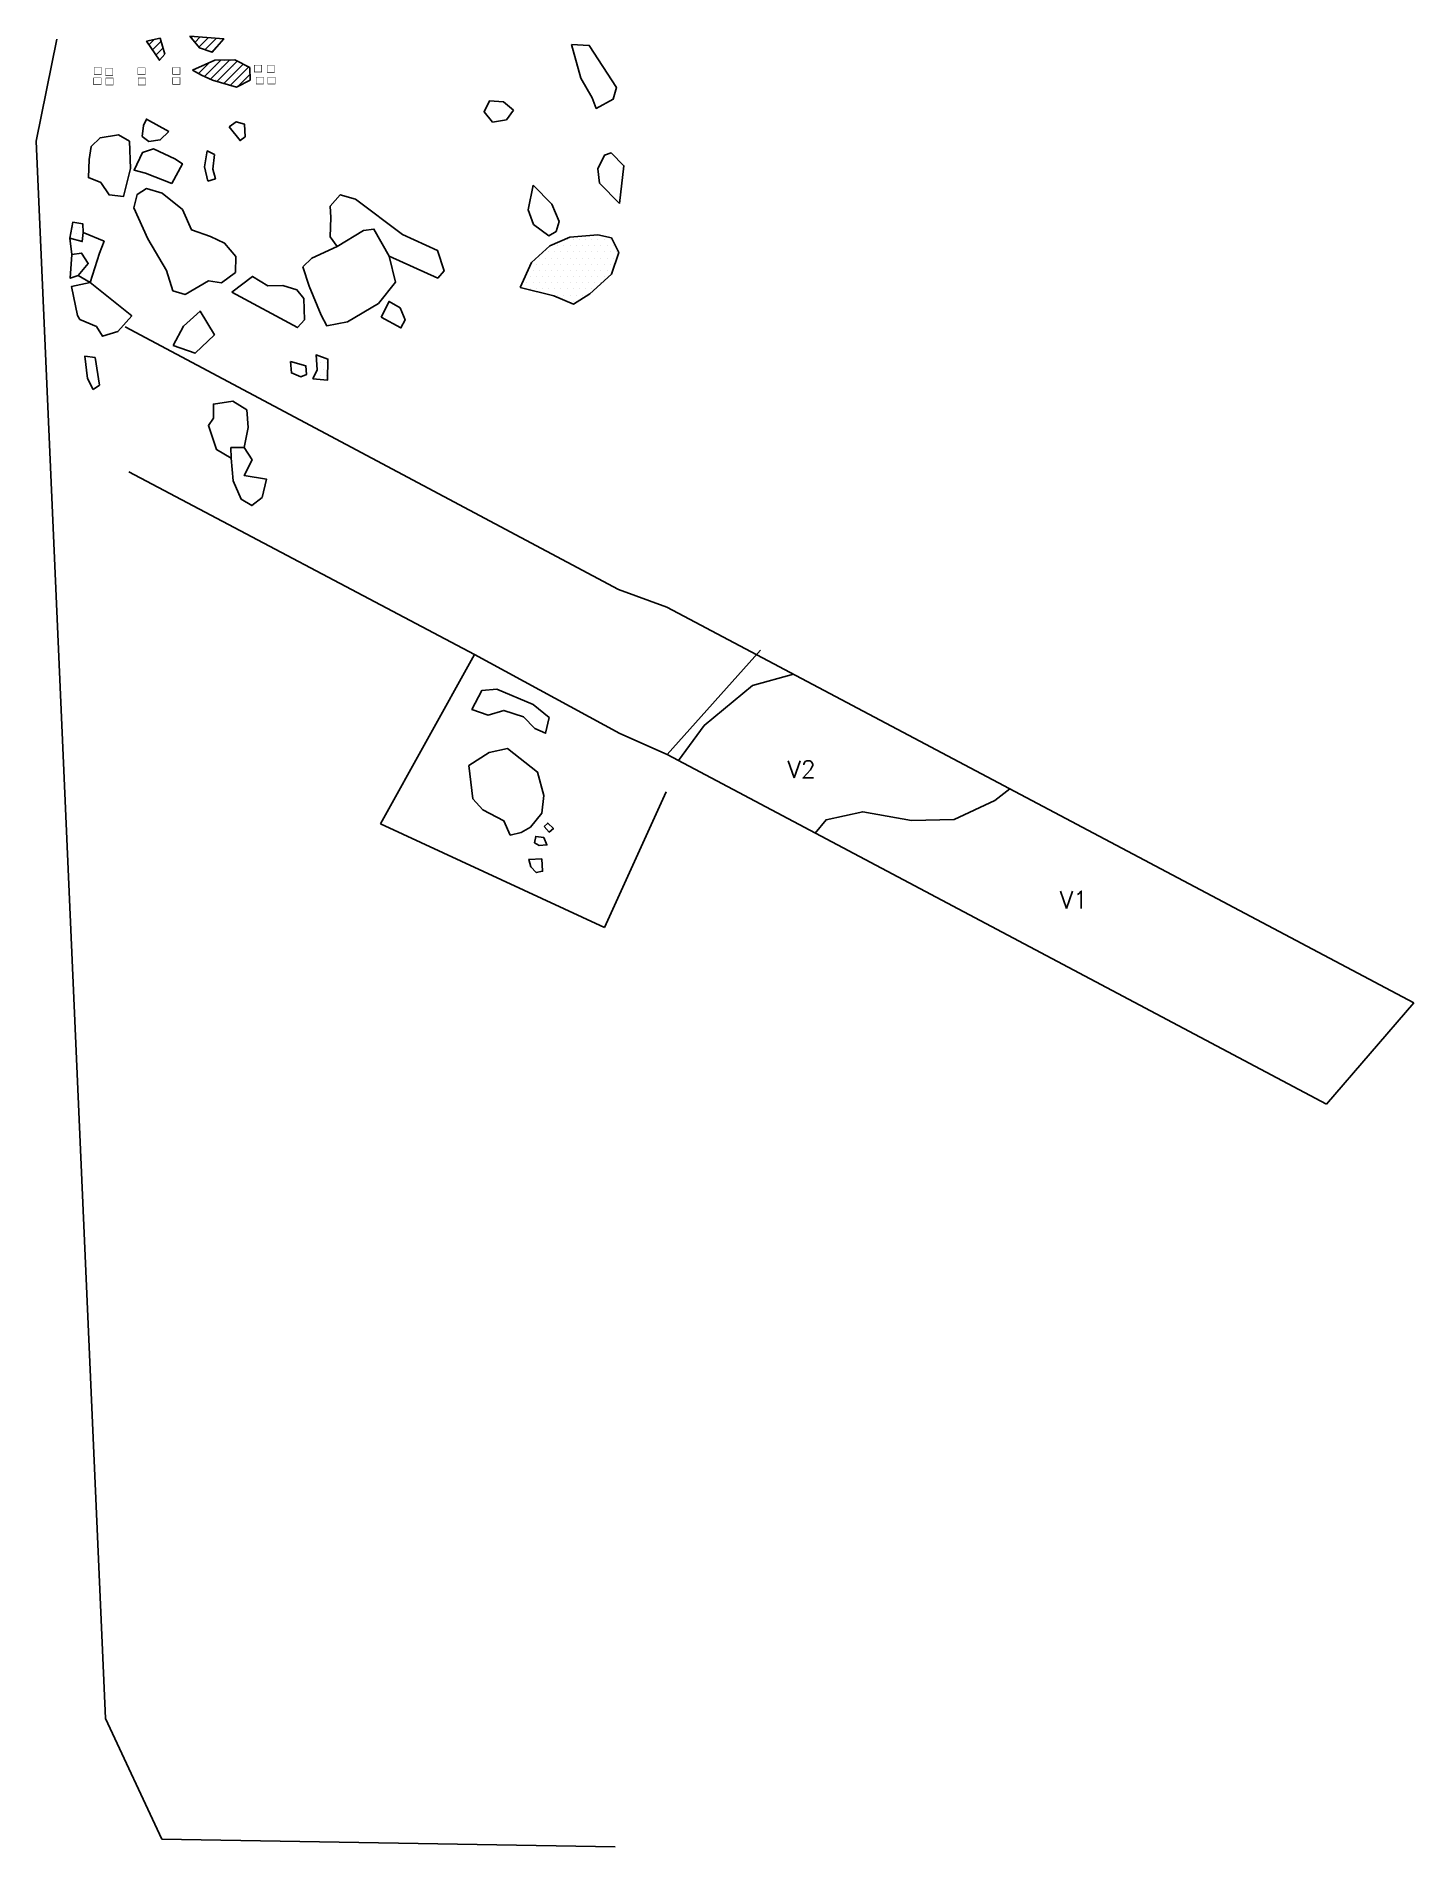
# Model space of a CAD drawing. Header units: metres. Extents: x 3.82 to 6.61, y -22.87 to -19.2.
import ezdxf

# ---------------------------------------------------------------- set-up
doc = ezdxf.new("R2010")
doc.units = ezdxf.units.M
doc.header["$LTSCALE"] = 25
doc.header["$MEASUREMENT"] = 0
doc.linetypes.add('STRICHPUNKTX2', pattern=[2, 1, -0.5, 0, -0.5])
doc.layers.get('0').update_dxf_attribs({"linetype": 'CONTINUOUS'})
for name, color, linetype in [('BEFUND', 1, 'CONTINUOUS'), ('BEFUNDSCHRAFF', 1, 'CONTINUOUS'), ('FEUER', 1, 'CONTINUOUS'), ('GRABUNGSGRENZE', 3, 'STRICHPUNKTX2'), ('STEINE', 4, 'CONTINUOUS'), ('STEINESCHRAFF', 4, 'CONTINUOUS')]:
    doc.layers.add(name, color=color, linetype=linetype)
doc.styles.get("Standard").update_dxf_attribs({"font": 'txt.shx'})

# ---------------------------------------------------------------- blocks, each defined once
blk = doc.blocks.new('RL')
at = {"layer": 'FEUER', "const_width": 0.1}
blk.add_lwpolyline([(0, -1.4), (0, 0), (1.5, 0), (1.5, -1.4), (0, -1.4)], dxfattribs=at)
blk = doc.blocks.new('*X3')
at = {"color": 0}
for p, q in [((404.65, -1921.74), (405.68, -1920.7)), ((405.36, -1922.79), (407.1, -1921.05)), ((406.07, -1923.85), (407.49, -1922.43)), ((413.16, -1920.3), (413.4, -1920.05)), ((413.95, -1921.27), (415.05, -1920.17)), ((414.74, -1922.25), (416.7, -1920.29)), ((415.98, -1922.78), (418.34, -1920.41)), ((417.31, -1923.22), (418.59, -1921.93)), ((413.54, -1926.98), (413.71, -1926.81)), ((414.71, -1927.58), (416.93, -1925.36)), ((415.89, -1928.16), (419.2, -1924.86)), ((417.1, -1928.72), (421.01, -1924.82)), ((418.42, -1929.18), (422.54, -1925.05)), ((419.79, -1929.58), (423.71, -1925.65)), ((421.16, -1929.97), (424.88, -1926.25)), ((422.74, -1930.16), (425.12, -1927.78))]:
    blk.add_line(p, q, dxfattribs=at)
blk = doc.blocks.new('*X4')
at = {"color": 0}
for p, q in [((415.625, -1926.25), (415.625, -1926.25)), ((416.875, -1926.25), (416.875, -1926.25)), ((418.125, -1926.25), (418.125, -1926.25)), ((418.75, -1925), (418.75, -1925)), ((419.375, -1926.25), (419.375, -1926.25)), ((420, -1925), (420, -1925)), ((420.625, -1926.25), (420.625, -1926.25)), ((421.25, -1925), (421.25, -1925)), ((421.875, -1926.25), (421.875, -1926.25)), ((423.125, -1926.25), (423.125, -1926.25)), ((424.375, -1926.25), (424.375, -1926.25)), ((415, -1927.5), (415, -1927.5)), ((416.25, -1927.5), (416.25, -1927.5)), ((417.5, -1927.5), (417.5, -1927.5)), ((418.125, -1928.75), (418.125, -1928.75)), ((418.75, -1927.5), (418.75, -1927.5)), ((419.375, -1928.75), (419.375, -1928.75)), ((420, -1927.5), (420, -1927.5)), ((420.625, -1928.75), (420.625, -1928.75)), ((421.25, -1927.5), (421.25, -1927.5)), ((421.25, -1930), (421.25, -1930)), ((421.875, -1928.75), (421.875, -1928.75)), ((422.5, -1927.5), (422.5, -1927.5)), ((422.5, -1930), (422.5, -1930)), ((423.125, -1928.75), (423.125, -1928.75)), ((423.75, -1927.5), (423.75, -1927.5)), ((424.375, -1928.75), (424.375, -1928.75)), ((425, -1927.5), (425, -1927.5)), ((389.375, -1958.75), (389.375, -1958.75)), ((390.625, -1958.75), (390.625, -1958.75)), ((390, -1960), (390, -1960)), ((390.625, -1961.25), (390.625, -1961.25)), ((391.25, -1960), (391.25, -1960)), ((486.25, -1962.5), (486.25, -1962.5)), ((487.5, -1962.5), (487.5, -1962.5)), ((488.75, -1962.5), (488.75, -1962.5)), ((489.375, -1961.25), (489.375, -1961.25)), ((490, -1962.5), (490, -1962.5)), ((490.625, -1961.25), (490.625, -1961.25)), ((491.25, -1962.5), (491.25, -1962.5)), ((491.875, -1961.25), (491.875, -1961.25)), ((492.5, -1962.5), (492.5, -1962.5)), ((493.125, -1961.25), (493.125, -1961.25)), ((493.75, -1962.5), (493.75, -1962.5)), ((494.375, -1961.25), (494.375, -1961.25)), ((495, -1962.5), (495, -1962.5)), ((495.625, -1961.25), (495.625, -1961.25)), ((496.25, -1962.5), (496.25, -1962.5)), ((496.875, -1961.25), (496.875, -1961.25)), ((497.5, -1962.5), (497.5, -1962.5)), ((498.125, -1961.25), (498.125, -1961.25)), ((498.75, -1962.5), (498.75, -1962.5)), ((483.125, -1966.25), (483.125, -1966.25)), ((483.75, -1965), (483.75, -1965)), ((484.375, -1966.25), (484.375, -1966.25)), ((485, -1965), (485, -1965)), ((485.625, -1963.75), (485.625, -1963.75)), ((485.625, -1966.25), (485.625, -1966.25)), ((486.25, -1965), (486.25, -1965)), ((486.875, -1963.75), (486.875, -1963.75)), ((486.875, -1966.25), (486.875, -1966.25)), ((487.5, -1965), (487.5, -1965)), ((488.125, -1963.75), (488.125, -1963.75)), ((488.125, -1966.25), (488.125, -1966.25)), ((488.75, -1965), (488.75, -1965)), ((489.375, -1963.75), (489.375, -1963.75)), ((489.375, -1966.25), (489.375, -1966.25)), ((490, -1965), (490, -1965)), ((490.625, -1963.75), (490.625, -1963.75)), ((490.625, -1966.25), (490.625, -1966.25)), ((491.25, -1965), (491.25, -1965)), ((491.875, -1963.75), (491.875, -1963.75)), ((491.875, -1966.25), (491.875, -1966.25)), ((492.5, -1965), (492.5, -1965)), ((493.125, -1963.75), (493.125, -1963.75)), ((493.125, -1966.25), (493.125, -1966.25)), ((493.75, -1965), (493.75, -1965)), ((494.375, -1963.75), (494.375, -1963.75)), ((494.375, -1966.25), (494.375, -1966.25)), ((495, -1965), (495, -1965)), ((495.625, -1963.75), (495.625, -1963.75)), ((495.625, -1966.25), (495.625, -1966.25)), ((496.25, -1965), (496.25, -1965)), ((496.875, -1963.75), (496.875, -1963.75)), ((496.875, -1966.25), (496.875, -1966.25)), ((497.5, -1965), (497.5, -1965)), ((498.125, -1963.75), (498.125, -1963.75)), ((498.125, -1966.25), (498.125, -1966.25)), ((498.75, -1965), (498.75, -1965)), ((499.375, -1963.75), (499.375, -1963.75)), ((481.25, -1970), (481.25, -1970)), ((481.875, -1968.75), (481.875, -1968.75)), ((482.5, -1967.5), (482.5, -1967.5)), ((482.5, -1970), (482.5, -1970)), ((483.125, -1968.75), (483.125, -1968.75)), ((483.75, -1967.5), (483.75, -1967.5)), ((483.75, -1970), (483.75, -1970)), ((484.375, -1968.75), (484.375, -1968.75)), ((485, -1967.5), (485, -1967.5)), ((485, -1970), (485, -1970)), ((485.625, -1968.75), (485.625, -1968.75)), ((486.25, -1967.5), (486.25, -1967.5)), ((486.25, -1970), (486.25, -1970)), ((486.875, -1968.75), (486.875, -1968.75)), ((487.5, -1967.5), (487.5, -1967.5)), ((487.5, -1970), (487.5, -1970)), ((488.125, -1968.75), (488.125, -1968.75)), ((488.75, -1967.5), (488.75, -1967.5)), ((488.75, -1970), (488.75, -1970)), ((489.375, -1968.75), (489.375, -1968.75)), ((490, -1967.5), (490, -1967.5)), ((490, -1970), (490, -1970)), ((490.625, -1968.75), (490.625, -1968.75)), ((491.25, -1967.5), (491.25, -1967.5)), ((491.25, -1970), (491.25, -1970)), ((491.875, -1968.75), (491.875, -1968.75)), ((492.5, -1967.5), (492.5, -1967.5)), ((492.5, -1970), (492.5, -1970)), ((493.125, -1968.75), (493.125, -1968.75)), ((493.75, -1967.5), (493.75, -1967.5)), ((493.75, -1970), (493.75, -1970)), ((494.375, -1968.75), (494.375, -1968.75)), ((495, -1967.5), (495, -1967.5)), ((495, -1970), (495, -1970)), ((495.625, -1968.75), (495.625, -1968.75)), ((496.25, -1967.5), (496.25, -1967.5)), ((496.25, -1970), (496.25, -1970)), ((496.875, -1968.75), (496.875, -1968.75)), ((497.5, -1967.5), (497.5, -1967.5)), ((481.875, -1971.25), (481.875, -1971.25)), ((483.125, -1971.25), (483.125, -1971.25)), ((484.375, -1971.25), (484.375, -1971.25)), ((485.625, -1971.25), (485.625, -1971.25)), ((486.25, -1972.5), (486.25, -1972.5)), ((486.875, -1971.25), (486.875, -1971.25)), ((487.5, -1972.5), (487.5, -1972.5)), ((488.125, -1971.25), (488.125, -1971.25)), ((488.75, -1972.5), (488.75, -1972.5)), ((489.375, -1971.25), (489.375, -1971.25)), ((489.375, -1973.75), (489.375, -1973.75)), ((490, -1972.5), (490, -1972.5)), ((490.625, -1971.25), (490.625, -1971.25)), ((490.625, -1973.75), (490.625, -1973.75)), ((491.25, -1972.5), (491.25, -1972.5)), ((491.875, -1971.25), (491.875, -1971.25)), ((492.5, -1972.5), (492.5, -1972.5)), ((493.125, -1971.25), (493.125, -1971.25)), ((494.375, -1971.25), (494.375, -1971.25)), ((438.75, -1985), (438.75, -1985)), ((439.375, -1986.25), (439.375, -1986.25)), ((439.375, -1988.75), (439.375, -1988.75)), ((440, -1987.5), (440, -1987.5)), ((440.625, -1986.25), (440.625, -1986.25)), ((440.625, -1988.75), (440.625, -1988.75))]:
    blk.add_line(p, q, dxfattribs=at)

msp = doc.modelspace()

# ---------------------------------------------------------------- linework, layer by layer
at = {"layer": 'BEFUND'}
for points in [[(5.3527, -20.4932), (5.2697, -20.5163), (5.1718, -20.5977), (5.1196, -20.6686)], [(4.8282, -20.6034), (4.8053, -20.58), (4.7656, -20.5668), (4.7336, -20.5765), (4.701, -20.5648), (4.7208, -20.5266), (4.7513, -20.5235), (4.8251, -20.555), (4.8572, -20.5815), (4.8501, -20.613), (4.8282, -20.6034)], [(4.7785, -20.8196), (4.7658, -20.7906), (4.723, -20.7683), (4.7026, -20.7459), (4.6945, -20.6788), (4.7362, -20.6518), (4.7733, -20.6441), (4.8339, -20.6919), (4.8466, -20.7392), (4.8426, -20.7748), (4.8197, -20.8033), (4.8009, -20.814), (4.7785, -20.8196)], [(5.3963, -20.8154), (5.4186, -20.7885), (5.4929, -20.7723), (5.5919, -20.79), (5.6783, -20.7882), (5.7605, -20.7496), (5.791, -20.7255)], [(4.8477, -20.8018), (4.8548, -20.7952), (4.866, -20.8063), (4.8574, -20.8135), (4.8477, -20.8018)], [(4.8279, -20.8349), (4.8304, -20.8221), (4.8467, -20.8242), (4.8528, -20.8394), (4.837, -20.8404), (4.8279, -20.8349)], [(4.8203, -20.8842), (4.8162, -20.869), (4.8426, -20.8679), (4.8442, -20.8928), (4.8315, -20.8954), (4.8203, -20.8842)]]:
    msp.add_lwpolyline(points, dxfattribs=at)
at = {"layer": 'GRABUNGSGRENZE', "flags": 128}
for points in [[(4.991, -22.8703), (4.0727, -22.8552), (3.9585, -22.61), (3.818, -19.413), (3.8596, -19.2059)], [(4.998, -20.3214), (3.9984, -19.7894)], [(4.0057, -20.0834), (4.7065, -20.4534), (5.0007, -20.6134)], [(5.0007, -20.6134), (5.0967, -20.6564), (6.4325, -21.3653), (6.6097, -21.1593), (5.0962, -20.3573), (4.998, -20.3214)], [(4.7065, -20.4534), (4.5155, -20.7964), (4.9699, -21.0067), (5.0944, -20.7319)]]:
    msp.add_lwpolyline(points, dxfattribs=at)
at = {"layer": 'GRABUNGSGRENZE'}
msp.add_lwpolyline([(5.0967, -20.6564), (5.2861, -20.4448)], dxfattribs=at)
at = {"layer": 'STEINE'}
for points in [[(4.0692, -19.2042), (4.0784, -19.2368), (4.0677, -19.249), (4.0418, -19.2104), (4.0692, -19.2042)], [(4.1293, -19.2001), (4.1486, -19.224), (4.1746, -19.2327), (4.1979, -19.2052), (4.1293, -19.2001)], [(4.9026, -19.2169), (4.922, -19.2851), (4.9444, -19.3253), (4.9531, -19.3466), (4.9871, -19.3278), (4.9937, -19.3044), (4.9387, -19.2189), (4.9026, -19.2169)], [(4.1344, -19.2693), (4.1797, -19.2489), (4.2204, -19.2479), (4.2509, -19.2637), (4.2514, -19.2891), (4.224, -19.3034), (4.1751, -19.2891), (4.1532, -19.279), (4.1344, -19.2693)], [(4.7852, -19.3503), (4.7648, -19.333), (4.7368, -19.331), (4.7256, -19.3534), (4.7429, -19.3742), (4.7709, -19.3696), (4.7852, -19.3503)], [(4.0866, -19.393), (4.0694, -19.4103), (4.0465, -19.4139), (4.0327, -19.4032), (4.0353, -19.3813), (4.0414, -19.3681), (4.0866, -19.393)], [(4.2093, -19.3838), (4.2235, -19.3736), (4.2398, -19.3781), (4.2418, -19.4041), (4.2312, -19.4117), (4.2093, -19.3838)], [(3.9254, -19.4501), (3.9239, -19.4867), (3.9488, -19.4964), (3.9656, -19.5218), (3.9952, -19.5248), (4.0089, -19.4683), (4.0068, -19.4129), (3.9849, -19.4002), (3.9473, -19.4058), (3.9295, -19.4236), (3.9254, -19.4501)], [(4.0928, -19.4988), (4.0394, -19.4775), (4.0165, -19.4714), (4.0333, -19.4358), (4.0556, -19.4286), (4.0989, -19.4484), (4.1142, -19.4586), (4.0928, -19.4988)], [(4.1656, -19.4942), (4.1589, -19.4652), (4.1645, -19.4326), (4.1793, -19.4402), (4.1757, -19.4698), (4.1813, -19.4891), (4.1656, -19.4942)], [(5, -19.5394), (4.9593, -19.4977), (4.9562, -19.4687), (4.9694, -19.4412), (4.9831, -19.4367), (5.0091, -19.4626), (5, -19.5394)], [(4.095, -19.7161), (4.0823, -19.6749), (4.0441, -19.6108), (4.016, -19.5482), (4.0226, -19.5207), (4.0414, -19.509), (4.0735, -19.5182), (4.1142, -19.5517), (4.1326, -19.5924), (4.1712, -19.6061), (4.1997, -19.6198), (4.2227, -19.6468), (4.2222, -19.6788), (4.1932, -19.7002), (4.1672, -19.6962), (4.1199, -19.7237), (4.095, -19.7161)], [(4.4277, -19.6263), (4.4134, -19.6065), (4.4154, -19.5678), (4.4139, -19.5449), (4.4342, -19.5215), (4.4648, -19.5306), (4.5604, -19.6018), (4.6312, -19.6343), (4.645, -19.676), (4.6317, -19.6903), (4.5335, -19.6461)], [(4.8249, -19.5024), (4.8631, -19.5405), (4.8779, -19.5756), (4.8718, -19.596), (4.8566, -19.6046), (4.8255, -19.5818), (4.8153, -19.5523), (4.8249, -19.5024)], [(3.9133, -19.5981), (3.9113, -19.6165), (3.8863, -19.6093), (3.8919, -19.5773), (3.9123, -19.5803), (3.9133, -19.5981)], [(3.9032, -19.6851), (3.9271, -19.6994), (3.9464, -19.6398), (3.9555, -19.6159), (3.9133, -19.5981)], [(4.3585, -19.6675), (4.3713, -19.7067), (4.3957, -19.7657), (4.4069, -19.7871), (4.4486, -19.7789), (4.5117, -19.7417), (4.5463, -19.6985), (4.5335, -19.6461), (4.5024, -19.5911), (4.4811, -19.5937), (4.4277, -19.6263), (4.3768, -19.6502), (4.3585, -19.6675)], [(3.8899, -19.6429), (3.8863, -19.6093)], [(4.7986, -19.7095), (4.822, -19.6591), (4.8591, -19.625), (4.8993, -19.6077), (4.9563, -19.603), (4.9837, -19.6086), (4.9985, -19.6386), (4.9838, -19.6824), (4.9396, -19.7226), (4.907, -19.7435), (4.8668, -19.7262), (4.7986, -19.7095)], [(3.9032, -19.6851), (3.9235, -19.6607), (3.9098, -19.6399), (3.8899, -19.6429), (3.8869, -19.6908), (3.9032, -19.6851)], [(3.9063, -19.7742), (3.9399, -19.7884), (3.9526, -19.8082), (3.9831, -19.7985), (4.0116, -19.767), (3.9271, -19.6994), (3.8895, -19.7075), (3.9017, -19.7665), (3.9063, -19.7742)], [(4.2146, -19.719), (4.2563, -19.6869), (4.2873, -19.7063), (4.3178, -19.7057), (4.3463, -19.7144), (4.3606, -19.7316), (4.3616, -19.7749), (4.3474, -19.7907), (4.2146, -19.719)], [(4.5168, -19.7697), (4.5331, -19.7376), (4.5555, -19.7509), (4.5657, -19.7748), (4.557, -19.7916), (4.5168, -19.7697)], [(4.0956, -19.827), (4.1404, -19.8427), (4.179, -19.8055), (4.15, -19.7572), (4.1164, -19.7878), (4.0956, -19.827)], [(3.9333, -19.9161), (3.9466, -19.9074), (3.9374, -19.8515), (3.9165, -19.849), (3.9221, -19.8937), (3.9333, -19.9161)], [(4.3785, -19.895), (4.3877, -19.8766), (4.3851, -19.8461), (4.409, -19.8547), (4.408, -19.8975), (4.3785, -19.895)], [(4.3785, -19.895), (4.3877, -19.8766), (4.3851, -19.8461), (4.409, -19.8547), (4.408, -19.8975), (4.3785, -19.895)], [(4.3332, -19.8594), (4.3642, -19.868), (4.3658, -19.8858), (4.3541, -19.8909), (4.3353, -19.8828), (4.3332, -19.8594)], [(4.2133, -20.0558), (4.1837, -20.038), (4.1669, -19.9892), (4.1771, -19.9745), (4.1771, -19.946), (4.2162, -19.9398), (4.2447, -19.9576), (4.2473, -19.9932), (4.2397, -20.0339)], [(4.2133, -20.0558), (4.2169, -20.1016), (4.2332, -20.1387), (4.255, -20.1515), (4.2759, -20.1352), (4.2845, -20.098), (4.2397, -20.0909), (4.2555, -20.0589), (4.2397, -20.0339), (4.2127, -20.034), (4.2133, -20.0558)]]:
    msp.add_lwpolyline(points, dxfattribs=at)

# ---------------------------------------------------------------- block references
at = {"layer": 'FEUER', "xscale": 0.01, "yscale": 0.01, "zscale": 0.01}
for name, p in [('*X3', (0, 0)), ('RL', (3.9354, -19.2634)), ('RL', (3.9584, -19.2655)), ('RL', (4.0239, -19.2641)), ('RL', (4.0944, -19.2634)), ('RL', (4.26, -19.2587)), ('RL', (4.2859, -19.2594)), ('RL', (3.9346, -19.2844)), ('RL', (3.9591, -19.285)), ('RL', (4.0246, -19.285)), ('RL', (4.0944, -19.2837)), ('RL', (4.2636, -19.283)), ('RL', (4.2873, -19.283))]:
    msp.add_blockref(name, p, dxfattribs=at)
at = {"layer": 'STEINESCHRAFF', "xscale": 0.01, "yscale": 0.01, "zscale": 0.01}
msp.add_blockref('*X4', (0, 0), dxfattribs=at)

# ---------------------------------------------------------------- texts
at = {"layer": 'BEFUNDSCHRAFF'}
for s, p in [('V2', (5.3406, -20.7038)), ('V1', (5.8924, -20.9682))]:
    msp.add_text(s, height=0.035, dxfattribs=at).set_placement(p)

doc.saveas('drawing.dxf')
